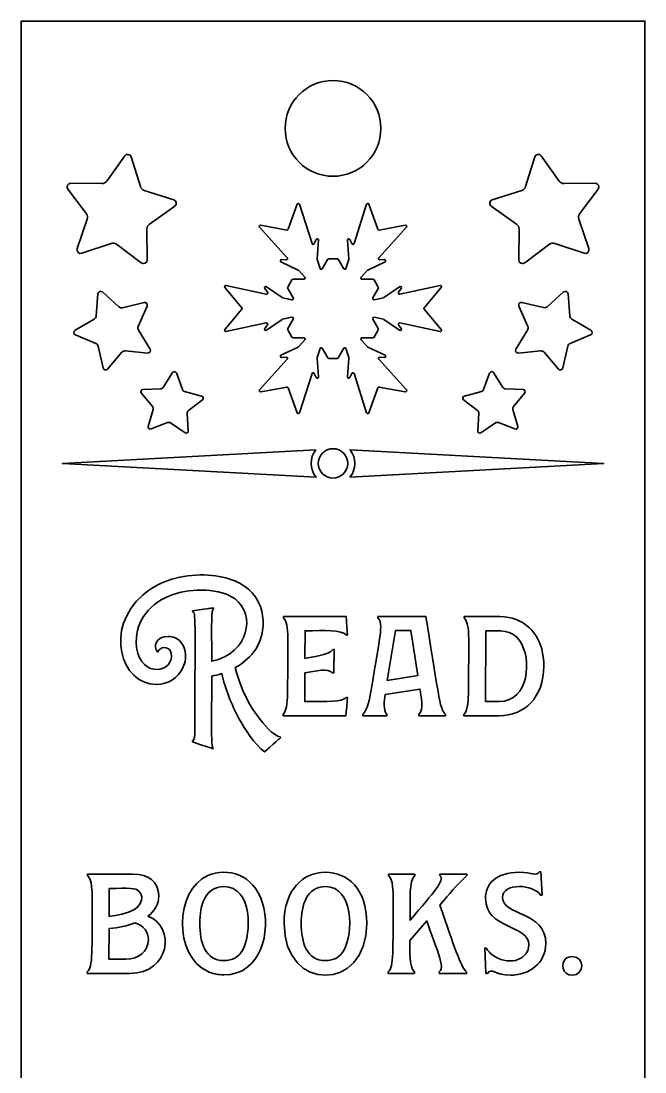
# Model space of a CAD drawing. Header units: inches. Extents: x 0 to 2.9, y 0 to 12.2.
# Drawn here: x 0.739 to 2.455, y 9.279 to 12.169 of the extents above; entities that cross this region are included whole.
import ezdxf

# ---------------------------------------------------------------- set-up
doc = ezdxf.new("R2010")
doc.units = ezdxf.units.IN
doc.header["$MEASUREMENT"] = 0
doc.layers.add('Слой 1', color=7, linetype='Continuous', lineweight=0)

msp = doc.modelspace()

# ---------------------------------------------------------------- linework, layer by layer
at = {"layer": 'Слой 1', "color": 1, "lineweight": 35, "true_color": 0xff0000}
for points, knots in [([(0.739, 12.1686), (0.739, 12.1686), (0.739, 6.1686), (0.739, 6.1686), (0.739, 6.1686), (2.455, 6.1686), (2.455, 6.1686), (2.455, 6.1686), (2.455, 12.1686), (2.455, 12.1686), (2.455, 12.1686), (0.739, 12.1686), (0.739, 12.1686)], [0, 0, 0, 0, 1, 1, 1, 2, 2, 2, 3, 3, 3, 4, 4, 4, 4]), ([(1.597, 12.0051), (1.6698, 12.0051), (1.7287, 11.9461), (1.7287, 11.8734), (1.7287, 11.8006), (1.6698, 11.7417), (1.597, 11.7417), (1.5243, 11.7417), (1.4653, 11.8006), (1.4653, 11.8734), (1.4653, 11.9461), (1.5243, 12.0051), (1.597, 12.0051)], [0, 0, 0, 0, 1, 1, 1, 2, 2, 2, 3, 3, 3, 4, 4, 4, 4]), ([(1.3466, 11.3803), (1.3466, 11.3803), (1.2994, 11.4359), (1.2994, 11.4359), (1.2974, 11.4383), (1.2995, 11.442), (1.3027, 11.4413), (1.3027, 11.4413), (1.4133, 11.4175), (1.4133, 11.4175), (1.4163, 11.4169), (1.4185, 11.4202), (1.4168, 11.4227), (1.4168, 11.4227), (1.4095, 11.4331), (1.4095, 11.4331), (1.4074, 11.4362), (1.4111, 11.4399), (1.4141, 11.4378), (1.4141, 11.4378), (1.4573, 11.4084), (1.4573, 11.4084), (1.4577, 11.4081), (1.458, 11.408), (1.4585, 11.4079), (1.4585, 11.4079), (1.4839, 11.4024), (1.4839, 11.4024), (1.4867, 11.4018), (1.4889, 11.4048), (1.4875, 11.4073), (1.4875, 11.4073), (1.4726, 11.4333), (1.4726, 11.4333), (1.472, 11.4343), (1.472, 11.4356), (1.4726, 11.4366), (1.4726, 11.4366), (1.4842, 11.4568), (1.4842, 11.4568), (1.4848, 11.4578), (1.4859, 11.4584), (1.4871, 11.4584), (1.4871, 11.4584), (1.517, 11.4584), (1.517, 11.4584), (1.5199, 11.4584), (1.5214, 11.4618), (1.5195, 11.464), (1.5195, 11.464), (1.502, 11.4833), (1.502, 11.4833), (1.5017, 11.4836), (1.5014, 11.4839), (1.501, 11.484), (1.501, 11.484), (1.4539, 11.5067), (1.4539, 11.5067), (1.4506, 11.5083), (1.452, 11.5133), (1.4557, 11.513), (1.4557, 11.513), (1.4683, 11.512), (1.4683, 11.512), (1.4713, 11.5117), (1.4731, 11.5153), (1.4711, 11.5175), (1.4711, 11.5175), (1.3952, 11.6015), (1.3952, 11.6015), (1.393, 11.6039), (1.3951, 11.6076), (1.3982, 11.607), (1.3982, 11.607), (1.4699, 11.594), (1.4699, 11.594), (1.4707, 11.5938), (1.4715, 11.594), (1.4722, 11.5943), (1.4729, 11.5947), (1.4734, 11.5953), (1.4737, 11.5961), (1.4737, 11.5961), (1.4982, 11.6648), (1.4982, 11.6648), (1.4993, 11.6677), (1.5036, 11.6677), (1.5045, 11.6647), (1.5045, 11.6647), (1.5393, 11.5569), (1.5393, 11.5569), (1.5402, 11.554), (1.5442, 11.5538), (1.5455, 11.5565), (1.5455, 11.5565), (1.5509, 11.568), (1.5509, 11.568), (1.5525, 11.5713), (1.5575, 11.57), (1.5572, 11.5663), (1.5572, 11.5663), (1.5533, 11.5143), (1.5533, 11.5143), (1.5533, 11.5138), (1.5534, 11.5134), (1.5535, 11.513), (1.5535, 11.513), (1.5615, 11.4882), (1.5615, 11.4882), (1.5624, 11.4854), (1.5661, 11.4851), (1.5676, 11.4876), (1.5676, 11.4876), (1.5825, 11.5135), (1.5825, 11.5135), (1.5831, 11.5145), (1.5842, 11.5151), (1.5854, 11.5151), (1.5854, 11.5151), (1.6087, 11.5151), (1.6087, 11.5151), (1.6099, 11.5151), (1.611, 11.5145), (1.6116, 11.5135), (1.6116, 11.5135), (1.6265, 11.4876), (1.6265, 11.4876), (1.628, 11.4851), (1.6317, 11.4855), (1.6326, 11.4882), (1.6326, 11.4882), (1.6406, 11.513), (1.6406, 11.513), (1.6407, 11.5134), (1.6408, 11.5138), (1.6407, 11.5143), (1.6407, 11.5143), (1.6368, 11.5663), (1.6368, 11.5663), (1.6366, 11.57), (1.6416, 11.5713), (1.6432, 11.568), (1.6432, 11.568), (1.6486, 11.5565), (1.6486, 11.5565), (1.6498, 11.5538), (1.6538, 11.554), (1.6548, 11.5569), (1.6548, 11.5569), (1.6895, 11.6647), (1.6895, 11.6647), (1.6905, 11.6677), (1.6948, 11.6678), (1.6958, 11.6648), (1.6958, 11.6648), (1.7204, 11.5961), (1.7204, 11.5961), (1.7207, 11.5953), (1.7212, 11.5947), (1.7219, 11.5943), (1.7225, 11.594), (1.7233, 11.5938), (1.7241, 11.594), (1.7241, 11.594), (1.7959, 11.607), (1.7959, 11.607), (1.799, 11.6076), (1.8011, 11.6038), (1.7989, 11.6015), (1.7989, 11.6015), (1.723, 11.5175), (1.723, 11.5175), (1.721, 11.5153), (1.7228, 11.5117), (1.7258, 11.512), (1.7258, 11.512), (1.7384, 11.513), (1.7384, 11.513), (1.7421, 11.5133), (1.7435, 11.5083), (1.7401, 11.5067), (1.7401, 11.5067), (1.6931, 11.484), (1.6931, 11.484), (1.6927, 11.4839), (1.6924, 11.4836), (1.6921, 11.4833), (1.6921, 11.4833), (1.6746, 11.464), (1.6746, 11.464), (1.6727, 11.4618), (1.6742, 11.4584), (1.6771, 11.4584), (1.6771, 11.4584), (1.707, 11.4584), (1.707, 11.4584), (1.7082, 11.4584), (1.7093, 11.4578), (1.7099, 11.4568), (1.7099, 11.4568), (1.7215, 11.4366), (1.7215, 11.4366), (1.7221, 11.4356), (1.7221, 11.4343), (1.7215, 11.4333), (1.7215, 11.4333), (1.7066, 11.4073), (1.7066, 11.4073), (1.7051, 11.4048), (1.7073, 11.4018), (1.7102, 11.4024), (1.7102, 11.4024), (1.7356, 11.4079), (1.7356, 11.4079), (1.736, 11.408), (1.7364, 11.4081), (1.7368, 11.4084), (1.7368, 11.4084), (1.7799, 11.4378), (1.7799, 11.4378), (1.783, 11.4399), (1.7866, 11.4362), (1.7845, 11.4331), (1.7845, 11.4331), (1.7773, 11.4227), (1.7773, 11.4227), (1.7756, 11.4202), (1.7778, 11.4169), (1.7807, 11.4175), (1.7807, 11.4175), (1.8914, 11.4413), (1.8914, 11.4413), (1.8945, 11.442), (1.8967, 11.4383), (1.8947, 11.4359), (1.8947, 11.4359), (1.8475, 11.3803), (1.8475, 11.3803), (1.847, 11.3797), (1.8467, 11.3789), (1.8467, 11.3781), (1.8467, 11.3774), (1.847, 11.3766), (1.8475, 11.376), (1.8475, 11.376), (1.8947, 11.3204), (1.8947, 11.3204), (1.8967, 11.318), (1.8945, 11.3143), (1.8914, 11.315), (1.8914, 11.315), (1.7807, 11.3387), (1.7807, 11.3387), (1.7778, 11.3394), (1.7756, 11.3361), (1.7773, 11.3336), (1.7773, 11.3336), (1.7845, 11.3232), (1.7845, 11.3232), (1.7867, 11.3201), (1.783, 11.3164), (1.7799, 11.3185), (1.7799, 11.3185), (1.7368, 11.3479), (1.7368, 11.3479), (1.7364, 11.3481), (1.736, 11.3483), (1.7356, 11.3484), (1.7356, 11.3484), (1.7102, 11.3539), (1.7102, 11.3539), (1.7073, 11.3545), (1.7051, 11.3514), (1.7066, 11.3489), (1.7066, 11.3489), (1.7215, 11.323), (1.7215, 11.323), (1.7221, 11.322), (1.7221, 11.3207), (1.7215, 11.3197), (1.7215, 11.3197), (1.7099, 11.2995), (1.7099, 11.2995), (1.7093, 11.2985), (1.7082, 11.2979), (1.707, 11.2979), (1.707, 11.2979), (1.6771, 11.2979), (1.6771, 11.2979), (1.6742, 11.2979), (1.6727, 11.2944), (1.6746, 11.2923), (1.6746, 11.2923), (1.6921, 11.273), (1.6921, 11.273), (1.6924, 11.2727), (1.6927, 11.2724), (1.6931, 11.2722), (1.6931, 11.2722), (1.7401, 11.2496), (1.7401, 11.2496), (1.7435, 11.248), (1.7421, 11.2429), (1.7384, 11.2433), (1.7384, 11.2433), (1.7258, 11.2443), (1.7258, 11.2443), (1.7228, 11.2446), (1.721, 11.241), (1.723, 11.2388), (1.723, 11.2388), (1.7989, 11.1548), (1.7989, 11.1548), (1.8011, 11.1524), (1.799, 11.1487), (1.7959, 11.1493), (1.7959, 11.1493), (1.7241, 11.1623), (1.7241, 11.1623), (1.7233, 11.1625), (1.7225, 11.1623), (1.7219, 11.1619), (1.7212, 11.1615), (1.7207, 11.1609), (1.7204, 11.1602), (1.7204, 11.1602), (1.6958, 11.0915), (1.6958, 11.0915), (1.6948, 11.0885), (1.6905, 11.0886), (1.6895, 11.0916), (1.6895, 11.0916), (1.6548, 11.1994), (1.6548, 11.1994), (1.6538, 11.2023), (1.6499, 11.2025), (1.6486, 11.1998), (1.6486, 11.1998), (1.6432, 11.1883), (1.6432, 11.1883), (1.6416, 11.1849), (1.6366, 11.1863), (1.6368, 11.1899), (1.6368, 11.1899), (1.6407, 11.242), (1.6407, 11.242), (1.6408, 11.2425), (1.6407, 11.2429), (1.6406, 11.2433), (1.6406, 11.2433), (1.6326, 11.2681), (1.6326, 11.2681), (1.6317, 11.2708), (1.628, 11.2712), (1.6265, 11.2687), (1.6265, 11.2687), (1.6116, 11.2428), (1.6116, 11.2428), (1.611, 11.2418), (1.6099, 11.2411), (1.6087, 11.2411), (1.6087, 11.2411), (1.5854, 11.2411), (1.5854, 11.2411), (1.5842, 11.2411), (1.5831, 11.2418), (1.5825, 11.2428), (1.5825, 11.2428), (1.5676, 11.2687), (1.5676, 11.2687), (1.5661, 11.2712), (1.5624, 11.2708), (1.5615, 11.2681), (1.5615, 11.2681), (1.5535, 11.2433), (1.5535, 11.2433), (1.5534, 11.2429), (1.5533, 11.2424), (1.5533, 11.242), (1.5533, 11.242), (1.5572, 11.1899), (1.5572, 11.1899), (1.5575, 11.1863), (1.5525, 11.1849), (1.5509, 11.1883), (1.5509, 11.1883), (1.5455, 11.1998), (1.5455, 11.1998), (1.5442, 11.2025), (1.5402, 11.2022), (1.5393, 11.1994), (1.5393, 11.1994), (1.5045, 11.0916), (1.5045, 11.0916), (1.5036, 11.0886), (1.4993, 11.0885), (1.4982, 11.0915), (1.4982, 11.0915), (1.4737, 11.1602), (1.4737, 11.1602), (1.4734, 11.1609), (1.4729, 11.1615), (1.4722, 11.1619), (1.4715, 11.1623), (1.4707, 11.1625), (1.4699, 11.1623), (1.4699, 11.1623), (1.3982, 11.1493), (1.3982, 11.1493), (1.3951, 11.1487), (1.393, 11.1524), (1.3951, 11.1548), (1.3951, 11.1548), (1.4711, 11.2388), (1.4711, 11.2388), (1.4731, 11.241), (1.4713, 11.2446), (1.4683, 11.2443), (1.4683, 11.2443), (1.4557, 11.2433), (1.4557, 11.2433), (1.452, 11.243), (1.4506, 11.248), (1.4539, 11.2496), (1.4539, 11.2496), (1.501, 11.2722), (1.501, 11.2722), (1.5014, 11.2724), (1.5017, 11.2727), (1.502, 11.273), (1.502, 11.273), (1.5195, 11.2923), (1.5195, 11.2923), (1.5214, 11.2944), (1.5199, 11.2979), (1.517, 11.2979), (1.517, 11.2979), (1.4871, 11.2979), (1.4871, 11.2979), (1.4859, 11.2979), (1.4848, 11.2985), (1.4842, 11.2995), (1.4842, 11.2995), (1.4725, 11.3197), (1.4725, 11.3197), (1.4719, 11.3207), (1.4719, 11.322), (1.4725, 11.323), (1.4725, 11.323), (1.4875, 11.3489), (1.4875, 11.3489), (1.4889, 11.3514), (1.4867, 11.3545), (1.4839, 11.3539), (1.4839, 11.3539), (1.4585, 11.3484), (1.4585, 11.3484), (1.458, 11.3483), (1.4577, 11.3481), (1.4573, 11.3479), (1.4573, 11.3479), (1.4141, 11.3185), (1.4141, 11.3185), (1.4111, 11.3164), (1.4074, 11.3201), (1.4095, 11.3232), (1.4095, 11.3232), (1.4168, 11.3336), (1.4168, 11.3336), (1.4185, 11.3361), (1.4163, 11.3394), (1.4133, 11.3387), (1.4133, 11.3387), (1.3027, 11.315), (1.3027, 11.315), (1.2996, 11.3143), (1.2974, 11.318), (1.2994, 11.3204), (1.2994, 11.3204), (1.3466, 11.376), (1.3466, 11.376), (1.3471, 11.3766), (1.3474, 11.3774), (1.3474, 11.3781), (1.3473, 11.3789), (1.3471, 11.3797), (1.3466, 11.3803)], [0, 0, 0, 0, 1, 1, 1, 2, 2, 2, 3, 3, 3, 4, 4, 4, 5, 5, 5, 6, 6, 6, 7, 7, 7, 8, 8, 8, 9, 9, 9, 10, 10, 10, 11, 11, 11, 12, 12, 12, 13, 13, 13, 14, 14, 14, 15, 15, 15, 16, 16, 16, 17, 17, 17, 18, 18, 18, 19, 19, 19, 20, 20, 20, 21, 21, 21, 22, 22, 22, 23, 23, 23, 24, 24, 24, 25, 25, 25, 26, 26, 26, 27, 27, 27, 28, 28, 28, 29, 29, 29, 30, 30, 30, 31, 31, 31, 32, 32, 32, 33, 33, 33, 34, 34, 34, 35, 35, 35, 36, 36, 36, 37, 37, 37, 38, 38, 38, 39, 39, 39, 40, 40, 40, 41, 41, 41, 42, 42, 42, 43, 43, 43, 44, 44, 44, 45, 45, 45, 46, 46, 46, 47, 47, 47, 48, 48, 48, 49, 49, 49, 50, 50, 50, 51, 51, 51, 52, 52, 52, 53, 53, 53, 54, 54, 54, 55, 55, 55, 56, 56, 56, 57, 57, 57, 58, 58, 58, 59, 59, 59, 60, 60, 60, 61, 61, 61, 62, 62, 62, 63, 63, 63, 64, 64, 64, 65, 65, 65, 66, 66, 66, 67, 67, 67, 68, 68, 68, 69, 69, 69, 70, 70, 70, 71, 71, 71, 72, 72, 72, 73, 73, 73, 74, 74, 74, 75, 75, 75, 76, 76, 76, 77, 77, 77, 78, 78, 78, 79, 79, 79, 80, 80, 80, 81, 81, 81, 82, 82, 82, 83, 83, 83, 84, 84, 84, 85, 85, 85, 86, 86, 86, 87, 87, 87, 88, 88, 88, 89, 89, 89, 90, 90, 90, 91, 91, 91, 92, 92, 92, 93, 93, 93, 94, 94, 94, 95, 95, 95, 96, 96, 96, 97, 97, 97, 98, 98, 98, 99, 99, 99, 100, 100, 100, 101, 101, 101, 102, 102, 102, 103, 103, 103, 104, 104, 104, 105, 105, 105, 106, 106, 106, 107, 107, 107, 108, 108, 108, 109, 109, 109, 110, 110, 110, 111, 111, 111, 112, 112, 112, 113, 113, 113, 114, 114, 114, 115, 115, 115, 116, 116, 116, 117, 117, 117, 118, 118, 118, 119, 119, 119, 120, 120, 120, 121, 121, 121, 122, 122, 122, 123, 123, 123, 124, 124, 124, 125, 125, 125, 126, 126, 126, 127, 127, 127, 128, 128, 128, 129, 129, 129, 130, 130, 130, 131, 131, 131, 132, 132, 132, 133, 133, 133, 134, 134, 134, 135, 135, 135, 136, 136, 136, 137, 137, 137, 138, 138, 138, 139, 139, 139, 140, 140, 140, 141, 141, 141, 142, 142, 142, 143, 143, 143, 144, 144, 144, 145, 145, 145, 146, 146, 146, 147, 147, 147, 148, 148, 148, 149, 149, 149, 150, 150, 150, 151, 151, 151, 152, 152, 152, 153, 153, 153, 154, 154, 154, 155, 155, 155, 156, 156, 156, 157, 157, 157, 158, 158, 158, 159, 159, 159, 160, 160, 160, 161, 161, 161, 162, 162, 162, 162])]:
    msp.add_open_spline(points, degree=3, knots=knots, dxfattribs=at)
at = {"layer": 'Слой 1', "color": 18, "lineweight": 35, "true_color": 0x000000}
for points, knots in [([(0.921, 11.6236), (0.921, 11.6236), (0.8934, 11.543), (0.8934, 11.543), (0.8907, 11.535), (0.8983, 11.5273), (0.9063, 11.53), (0.9063, 11.53), (0.9871, 11.5571), (0.9871, 11.5571), (0.992, 11.5588), (0.9975, 11.5579), (1.0017, 11.5548), (1.0017, 11.5548), (1.0698, 11.5036), (1.0698, 11.5036), (1.0766, 11.4985), (1.0862, 11.5034), (1.0862, 11.5119), (1.0862, 11.5119), (1.0853, 11.5971), (1.0853, 11.5971), (1.0853, 11.6023), (1.0878, 11.6072), (1.092, 11.6102), (1.092, 11.6102), (1.1617, 11.6592), (1.1617, 11.6592), (1.1687, 11.6641), (1.167, 11.6748), (1.1589, 11.6773), (1.1589, 11.6773), (1.0776, 11.7029), (1.0776, 11.7029), (1.0727, 11.7044), (1.0688, 11.7083), (1.0672, 11.7133), (1.0672, 11.7133), (1.0422, 11.7948), (1.0422, 11.7948), (1.0397, 11.8029), (1.029, 11.8046), (1.0241, 11.7977), (1.0241, 11.7977), (0.9747, 11.7283), (0.9747, 11.7283), (0.9716, 11.724), (0.9667, 11.7215), (0.9615, 11.7216), (0.9615, 11.7216), (0.8763, 11.7229), (0.8763, 11.7229), (0.8678, 11.7231), (0.8629, 11.7134), (0.8679, 11.7066), (0.8679, 11.7066), (0.9187, 11.6382), (0.9187, 11.6382), (0.9218, 11.634), (0.9227, 11.6286), (0.921, 11.6236)], [0, 0, 0, 0, 1, 1, 1, 2, 2, 2, 3, 3, 3, 4, 4, 4, 5, 5, 5, 6, 6, 6, 7, 7, 7, 8, 8, 8, 9, 9, 9, 10, 10, 10, 11, 11, 11, 12, 12, 12, 13, 13, 13, 14, 14, 14, 15, 15, 15, 16, 16, 16, 17, 17, 17, 18, 18, 18, 19, 19, 19, 20, 20, 20, 20]), ([(2.2753, 11.6382), (2.2753, 11.6382), (2.326, 11.7066), (2.326, 11.7066), (2.3311, 11.7134), (2.3261, 11.7231), (2.3177, 11.7229), (2.3177, 11.7229), (2.2325, 11.7216), (2.2325, 11.7216), (2.2273, 11.7215), (2.2223, 11.724), (2.2193, 11.7283), (2.2193, 11.7283), (2.1699, 11.7977), (2.1699, 11.7977), (2.165, 11.8046), (2.1543, 11.8029), (2.1518, 11.7948), (2.1518, 11.7948), (2.1268, 11.7134), (2.1268, 11.7134), (2.1252, 11.7084), (2.1213, 11.7045), (2.1163, 11.7029), (2.1163, 11.7029), (2.0351, 11.6774), (2.0351, 11.6774), (2.027, 11.6748), (2.0253, 11.6641), (2.0323, 11.6593), (2.0323, 11.6593), (2.1019, 11.6103), (2.1019, 11.6103), (2.1062, 11.6073), (2.1087, 11.6023), (2.1087, 11.5971), (2.1087, 11.5971), (2.1078, 11.5119), (2.1078, 11.5119), (2.1078, 11.5035), (2.1174, 11.4986), (2.1242, 11.5037), (2.1242, 11.5037), (2.1923, 11.5548), (2.1923, 11.5548), (2.1965, 11.5579), (2.202, 11.5588), (2.2069, 11.5572), (2.2069, 11.5572), (2.2877, 11.53), (2.2877, 11.53), (2.2957, 11.5273), (2.3033, 11.535), (2.3006, 11.543), (2.3006, 11.543), (2.273, 11.6236), (2.273, 11.6236), (2.2713, 11.6286), (2.2722, 11.634), (2.2753, 11.6382)], [0, 0, 0, 0, 1, 1, 1, 2, 2, 2, 3, 3, 3, 4, 4, 4, 5, 5, 5, 6, 6, 6, 7, 7, 7, 8, 8, 8, 9, 9, 9, 10, 10, 10, 11, 11, 11, 12, 12, 12, 13, 13, 13, 14, 14, 14, 15, 15, 15, 16, 16, 16, 17, 17, 17, 18, 18, 18, 19, 19, 19, 20, 20, 20, 20]), ([(1.0939, 11.2668), (1.0939, 11.2668), (1.0619, 11.3186), (1.0619, 11.3186), (1.06, 11.3217), (1.0597, 11.3257), (1.0612, 11.3291), (1.0612, 11.3291), (1.0858, 11.3848), (1.0858, 11.3848), (1.0882, 11.3903), (1.0832, 11.3962), (1.0774, 11.3948), (1.0774, 11.3948), (1.0182, 11.3804), (1.0182, 11.3804), (1.0146, 11.3796), (1.0108, 11.3805), (1.008, 11.383), (1.008, 11.383), (0.9627, 11.4236), (0.9627, 11.4236), (0.9582, 11.4276), (0.951, 11.4247), (0.9505, 11.4187), (0.9505, 11.4187), (0.9459, 11.358), (0.9459, 11.358), (0.9456, 11.3543), (0.9435, 11.3509), (0.9403, 11.3491), (0.9403, 11.3491), (0.8877, 11.3185), (0.8877, 11.3185), (0.8825, 11.3154), (0.883, 11.3077), (0.8886, 11.3054), (0.8886, 11.3054), (0.9449, 11.2823), (0.9449, 11.2823), (0.9483, 11.2808), (0.9509, 11.2778), (0.9516, 11.2742), (0.9516, 11.2742), (0.9645, 11.2147), (0.9645, 11.2147), (0.9658, 11.2088), (0.9733, 11.2069), (0.9772, 11.2115), (0.9772, 11.2115), (1.0166, 11.2579), (1.0166, 11.2579), (1.019, 11.2607), (1.0226, 11.2622), (1.0263, 11.2618), (1.0263, 11.2618), (1.0869, 11.2556), (1.0869, 11.2556), (1.0929, 11.2551), (1.097, 11.2616), (1.0939, 11.2668)], [0, 0, 0, 0, 1, 1, 1, 2, 2, 2, 3, 3, 3, 4, 4, 4, 5, 5, 5, 6, 6, 6, 7, 7, 7, 8, 8, 8, 9, 9, 9, 10, 10, 10, 11, 11, 11, 12, 12, 12, 13, 13, 13, 14, 14, 14, 15, 15, 15, 16, 16, 16, 17, 17, 17, 18, 18, 18, 19, 19, 19, 20, 20, 20, 20]), ([(2.1071, 11.2557), (2.1071, 11.2557), (2.1677, 11.2618), (2.1677, 11.2618), (2.1714, 11.2622), (2.175, 11.2608), (2.1774, 11.2579), (2.1774, 11.2579), (2.2168, 11.2115), (2.2168, 11.2115), (2.2207, 11.2069), (2.2283, 11.2088), (2.2295, 11.2147), (2.2295, 11.2147), (2.2424, 11.2742), (2.2424, 11.2742), (2.2431, 11.2779), (2.2457, 11.2809), (2.2491, 11.2823), (2.2491, 11.2823), (2.3054, 11.3054), (2.3054, 11.3054), (2.311, 11.3077), (2.3115, 11.3155), (2.3063, 11.3185), (2.3063, 11.3185), (2.2537, 11.3491), (2.2537, 11.3491), (2.2505, 11.351), (2.2484, 11.3543), (2.2481, 11.358), (2.2481, 11.358), (2.2435, 11.4187), (2.2435, 11.4187), (2.243, 11.4248), (2.2358, 11.4276), (2.2313, 11.4236), (2.2313, 11.4236), (2.186, 11.383), (2.186, 11.383), (2.1832, 11.3806), (2.1794, 11.3796), (2.1757, 11.3805), (2.1757, 11.3805), (2.1166, 11.3948), (2.1166, 11.3948), (2.1107, 11.3963), (2.1058, 11.3903), (2.1082, 11.3848), (2.1082, 11.3848), (2.1328, 11.3291), (2.1328, 11.3291), (2.1343, 11.3257), (2.134, 11.3218), (2.1321, 11.3186), (2.1321, 11.3186), (2.1001, 11.2668), (2.1001, 11.2668), (2.097, 11.2616), (2.1011, 11.2551), (2.1071, 11.2557)], [0, 0, 0, 0, 1, 1, 1, 2, 2, 2, 3, 3, 3, 4, 4, 4, 5, 5, 5, 6, 6, 6, 7, 7, 7, 8, 8, 8, 9, 9, 9, 10, 10, 10, 11, 11, 11, 12, 12, 12, 13, 13, 13, 14, 14, 14, 15, 15, 15, 16, 16, 16, 17, 17, 17, 18, 18, 18, 19, 19, 19, 20, 20, 20, 20]), ([(1.2378, 11.1273), (1.2416, 11.1303), (1.2404, 11.1363), (1.2357, 11.1375), (1.2357, 11.1375), (1.1889, 11.1497), (1.1889, 11.1497), (1.186, 11.1505), (1.1837, 11.1526), (1.1827, 11.1554), (1.1827, 11.1554), (1.1662, 11.2009), (1.1662, 11.2009), (1.1646, 11.2054), (1.1585, 11.2061), (1.1559, 11.202), (1.1559, 11.202), (1.1298, 11.1613), (1.1298, 11.1613), (1.1282, 11.1588), (1.1255, 11.1572), (1.1225, 11.1571), (1.1225, 11.1571), (1.0742, 11.1555), (1.0742, 11.1555), (1.0694, 11.1554), (1.0668, 11.1498), (1.0699, 11.146), (1.0699, 11.146), (1.1006, 11.1087), (1.1006, 11.1087), (1.1024, 11.1064), (1.1031, 11.1033), (1.1023, 11.1004), (1.1023, 11.1004), (1.0889, 11.0539), (1.0889, 11.0539), (1.0875, 11.0493), (1.0921, 11.0452), (1.0966, 11.0469), (1.0966, 11.0469), (1.1416, 11.0646), (1.1416, 11.0646), (1.1444, 11.0657), (1.1475, 11.0653), (1.15, 11.0637), (1.15, 11.0637), (1.19, 11.0365), (1.19, 11.0365), (1.194, 11.0338), (1.1994, 11.0369), (1.1991, 11.0417), (1.1991, 11.0417), (1.1962, 11.09), (1.1962, 11.09), (1.1961, 11.0929), (1.1973, 11.0958), (1.1997, 11.0976), (1.1997, 11.0976), (1.2378, 11.1273), (1.2378, 11.1273)], [0, 0, 0, 0, 1, 1, 1, 2, 2, 2, 3, 3, 3, 4, 4, 4, 5, 5, 5, 6, 6, 6, 7, 7, 7, 8, 8, 8, 9, 9, 9, 10, 10, 10, 11, 11, 11, 12, 12, 12, 13, 13, 13, 14, 14, 14, 15, 15, 15, 16, 16, 16, 17, 17, 17, 18, 18, 18, 19, 19, 19, 20, 20, 20, 20]), ([(1.9943, 11.0976), (1.9967, 11.0958), (1.998, 11.0929), (1.9978, 11.09), (1.9978, 11.09), (1.9949, 11.0417), (1.9949, 11.0417), (1.9947, 11.0369), (2, 11.0338), (2.004, 11.0365), (2.004, 11.0365), (2.0441, 11.0636), (2.0441, 11.0636), (2.0465, 11.0653), (2.0496, 11.0656), (2.0524, 11.0645), (2.0524, 11.0645), (2.0975, 11.0469), (2.0975, 11.0469), (2.1019, 11.0451), (2.1065, 11.0493), (2.1052, 11.0539), (2.1052, 11.0539), (2.0917, 11.1004), (2.0917, 11.1004), (2.0909, 11.1033), (2.0916, 11.1063), (2.0934, 11.1086), (2.0934, 11.1086), (2.1241, 11.146), (2.1241, 11.146), (2.1272, 11.1497), (2.1247, 11.1553), (2.1198, 11.1555), (2.1198, 11.1555), (2.0715, 11.1571), (2.0715, 11.1571), (2.0685, 11.1572), (2.0658, 11.1588), (2.0642, 11.1613), (2.0642, 11.1613), (2.0381, 11.202), (2.0381, 11.202), (2.0355, 11.2061), (2.0294, 11.2054), (2.0278, 11.2008), (2.0278, 11.2008), (2.0113, 11.1554), (2.0113, 11.1554), (2.0103, 11.1526), (2.008, 11.1505), (2.0051, 11.1497), (2.0051, 11.1497), (1.9583, 11.1375), (1.9583, 11.1375), (1.9536, 11.1363), (1.9524, 11.1303), (1.9562, 11.1273), (1.9562, 11.1273), (1.9943, 11.0976), (1.9943, 11.0976)], [0, 0, 0, 0, 1, 1, 1, 2, 2, 2, 3, 3, 3, 4, 4, 4, 5, 5, 5, 6, 6, 6, 7, 7, 7, 8, 8, 8, 9, 9, 9, 10, 10, 10, 11, 11, 11, 12, 12, 12, 13, 13, 13, 14, 14, 14, 15, 15, 15, 16, 16, 16, 17, 17, 17, 18, 18, 18, 19, 19, 19, 20, 20, 20, 20]), ([(1.5498, 10.9896), (1.5498, 10.9896), (0.853, 10.9519), (0.853, 10.9519), (0.853, 10.9519), (1.5504, 10.9143), (1.5504, 10.9143), (1.5323, 10.9364), (1.5325, 10.9677), (1.5498, 10.9896)], [0, 0, 0, 0, 1, 1, 1, 2, 2, 2, 3, 3, 3, 3]), ([(1.597, 10.9927), (1.6193, 10.9927), (1.6374, 10.9746), (1.6374, 10.9523), (1.6374, 10.9299), (1.6193, 10.9118), (1.597, 10.9118), (1.5747, 10.9118), (1.5566, 10.9299), (1.5566, 10.9523), (1.5566, 10.9746), (1.5747, 10.9927), (1.597, 10.9927)], [0, 0, 0, 0, 1, 1, 1, 2, 2, 2, 3, 3, 3, 4, 4, 4, 4]), ([(1.6436, 10.9143), (1.6436, 10.9143), (2.341, 10.9519), (2.341, 10.9519), (2.341, 10.9519), (1.6441, 10.9896), (1.6441, 10.9896), (1.6618, 10.9673), (1.6613, 10.9359), (1.6436, 10.9143)], [0, 0, 0, 0, 1, 1, 1, 2, 2, 2, 3, 3, 3, 3]), ([(1.4535, 10.1987), (1.4439, 10.1904), (1.4522, 10.1978), (1.4088, 10.159), (1.3806, 10.1804), (1.3551, 10.2199), (1.3383, 10.2511), (1.3182, 10.2886), (1.3001, 10.3332), (1.2912, 10.3745), (1.2816, 10.3712), (1.2723, 10.3688), (1.2634, 10.3675), (1.2634, 10.1895), (1.2618, 10.1783), (1.2673, 10.1694), (1.2673, 10.1694), (1.2669, 10.1679), (1.2669, 10.1679), (1.252, 10.1724), (1.2258, 10.1811), (1.2103, 10.1868), (1.2103, 10.1868), (1.2108, 10.1883), (1.2108, 10.1883), (1.2174, 10.1916), (1.2172, 10.2072), (1.2172, 10.2146), (1.2172, 10.537), (1.2203, 10.5392), (1.2108, 10.5452), (1.2108, 10.5452), (1.2108, 10.5467), (1.2108, 10.5467), (1.266, 10.5549), (1.2545, 10.5533), (1.2683, 10.5547), (1.2683, 10.5547), (1.2683, 10.5532), (1.2683, 10.5532), (1.2617, 10.5446), (1.2634, 10.5274), (1.2634, 10.4082), (1.3676, 10.4316), (1.3841, 10.5359), (1.3277, 10.5795), (1.288, 10.61), (1.2076, 10.6088), (1.1604, 10.5929), (1.0906, 10.5694), (1.0559, 10.5179), (1.0559, 10.4623), (1.0559, 10.3634), (1.1527, 10.3714), (1.1527, 10.4226), (1.1539, 10.4431), (1.1349, 10.4514), (1.1222, 10.4427), (1.119, 10.4406), (1.1168, 10.4375), (1.1155, 10.4335), (1.1005, 10.4485), (1.1101, 10.4767), (1.1433, 10.4767), (1.1578, 10.4767), (1.1694, 10.4717), (1.178, 10.4616), (1.2125, 10.4211), (1.1795, 10.3447), (1.111, 10.3447), (1.013, 10.3447), (0.9678, 10.4978), (1.074, 10.5904), (1.0934, 10.6073), (1.1166, 10.6207), (1.1438, 10.6306), (1.1982, 10.6505), (1.2674, 10.649), (1.3106, 10.6351), (1.3563, 10.6203), (1.3827, 10.594), (1.395, 10.5646), (1.4016, 10.5487), (1.4049, 10.5318), (1.4049, 10.5139), (1.4049, 10.4593), (1.3756, 10.4173), (1.3284, 10.3908), (1.3374, 10.3534), (1.3507, 10.3197), (1.3684, 10.2896), (1.3861, 10.2594), (1.4056, 10.2344), (1.4267, 10.2146), (1.4383, 10.205), (1.4467, 10.2002), (1.452, 10.2002), (1.452, 10.2002), (1.4535, 10.1987), (1.4535, 10.1987)], [0, 0, 0, 0, 1, 1, 1, 2, 2, 2, 3, 3, 3, 4, 4, 4, 5, 5, 5, 6, 6, 6, 7, 7, 7, 8, 8, 8, 9, 9, 9, 10, 10, 10, 11, 11, 11, 12, 12, 12, 13, 13, 13, 14, 14, 14, 15, 15, 15, 16, 16, 16, 17, 17, 17, 18, 18, 18, 19, 19, 19, 20, 20, 20, 21, 21, 21, 22, 22, 22, 23, 23, 23, 24, 24, 24, 25, 25, 25, 26, 26, 26, 27, 27, 27, 28, 28, 28, 29, 29, 29, 30, 30, 30, 31, 31, 31, 32, 32, 32, 33, 33, 33, 33]), ([(1.6337, 10.3089), (1.6337, 10.3089), (1.6372, 10.3084), (1.6372, 10.3084), (1.6347, 10.2803), (1.6358, 10.2917), (1.6323, 10.2583), (1.6323, 10.2583), (1.4595, 10.2583), (1.4595, 10.2583), (1.4595, 10.2583), (1.4595, 10.2623), (1.4595, 10.2623), (1.472, 10.2739), (1.4719, 10.3071), (1.4719, 10.3243), (1.4729, 10.458), (1.4776, 10.5114), (1.4605, 10.5274), (1.4605, 10.5274), (1.4605, 10.5313), (1.4605, 10.5313), (1.4605, 10.5313), (1.6328, 10.5313), (1.6328, 10.5313), (1.6357, 10.4974), (1.6347, 10.5088), (1.6372, 10.4807), (1.6372, 10.4807), (1.6337, 10.4802), (1.6337, 10.4802), (1.6193, 10.4958), (1.5755, 10.4921), (1.5201, 10.4921), (1.5201, 10.4921), (1.5196, 10.4162), (1.5196, 10.4162), (1.5383, 10.4192), (1.5853, 10.4252), (1.5965, 10.4405), (1.5965, 10.4405), (1.6, 10.4405), (1.6, 10.4405), (1.6, 10.3901), (1.5995, 10.4269), (1.5995, 10.376), (1.5995, 10.376), (1.596, 10.376), (1.596, 10.376), (1.5844, 10.3904), (1.5481, 10.3812), (1.5196, 10.3764), (1.5196, 10.3764), (1.5191, 10.2975), (1.5191, 10.2975), (1.5835, 10.2975), (1.62, 10.2952), (1.6337, 10.3089)], [0, 0, 0, 0, 1, 1, 1, 2, 2, 2, 3, 3, 3, 4, 4, 4, 5, 5, 5, 6, 6, 6, 7, 7, 7, 8, 8, 8, 9, 9, 9, 10, 10, 10, 11, 11, 11, 12, 12, 12, 13, 13, 13, 14, 14, 14, 15, 15, 15, 16, 16, 16, 17, 17, 17, 18, 18, 18, 19, 19, 19, 19]), ([(1.9063, 10.2623), (1.9063, 10.2623), (1.9063, 10.2583), (1.9063, 10.2583), (1.9063, 10.2583), (1.8333, 10.2583), (1.8333, 10.2583), (1.8333, 10.2583), (1.8333, 10.2623), (1.8333, 10.2623), (1.847, 10.275), (1.8392, 10.3133), (1.8358, 10.3318), (1.8358, 10.3318), (1.7405, 10.3169), (1.7405, 10.3169), (1.7382, 10.3012), (1.7339, 10.273), (1.7454, 10.2623), (1.7454, 10.2623), (1.7454, 10.2583), (1.7454, 10.2583), (1.7454, 10.2583), (1.6794, 10.2583), (1.6794, 10.2583), (1.6794, 10.2583), (1.6794, 10.2623), (1.6794, 10.2623), (1.6921, 10.2741), (1.6978, 10.3066), (1.7008, 10.3238), (1.7255, 10.4714), (1.7369, 10.5122), (1.7206, 10.5273), (1.7206, 10.5273), (1.7206, 10.5313), (1.7206, 10.5313), (1.7206, 10.5313), (1.8527, 10.5313), (1.8527, 10.5313), (1.8913, 10.29), (1.8916, 10.2759), (1.9063, 10.2623)], [0, 0, 0, 0, 1, 1, 1, 2, 2, 2, 3, 3, 3, 4, 4, 4, 5, 5, 5, 6, 6, 6, 7, 7, 7, 8, 8, 8, 9, 9, 9, 10, 10, 10, 11, 11, 11, 12, 12, 12, 13, 13, 13, 14, 14, 14, 14]), ([(2.1004, 10.5229), (2.1432, 10.5067), (2.1768, 10.4643), (2.1768, 10.3953), (2.1768, 10.3082), (2.1229, 10.2583), (2.0537, 10.2583), (2.0537, 10.2583), (1.9569, 10.2583), (1.9569, 10.2583), (1.9569, 10.2583), (1.9569, 10.2623), (1.9569, 10.2623), (1.9694, 10.2739), (1.9693, 10.3071), (1.9693, 10.3243), (1.9703, 10.458), (1.975, 10.5114), (1.9579, 10.5273), (1.9579, 10.5273), (1.9579, 10.5313), (1.9579, 10.5313), (2.0574, 10.5313), (2.0708, 10.534), (2.1004, 10.5229)], [0, 0, 0, 0, 1, 1, 1, 2, 2, 2, 3, 3, 3, 4, 4, 4, 5, 5, 5, 6, 6, 6, 7, 7, 7, 8, 8, 8, 8]), ([(1.8303, 10.369), (1.8303, 10.369), (1.8109, 10.4931), (1.8109, 10.4931), (1.8109, 10.4931), (1.7693, 10.4931), (1.7693, 10.4931), (1.7693, 10.4931), (1.7464, 10.3556), (1.7464, 10.3556), (1.7464, 10.3556), (1.8303, 10.369), (1.8303, 10.369)], [0, 0, 0, 0, 1, 1, 1, 2, 2, 2, 3, 3, 3, 4, 4, 4, 4]), ([(2.1101, 10.4653), (2.0878, 10.4964), (2.0568, 10.4921), (2.0175, 10.4921), (2.0175, 10.4921), (2.0165, 10.298), (2.0165, 10.298), (2.0165, 10.298), (2.0542, 10.2975), (2.0542, 10.2975), (2.1358, 10.2975), (2.1457, 10.4153), (2.1101, 10.4653)], [0, 0, 0, 0, 1, 1, 1, 2, 2, 2, 3, 3, 3, 4, 4, 4, 4]), ([(1.2972, 9.546), (1.2806, 9.546), (1.2654, 9.5492), (1.2515, 9.5557), (1.1587, 9.5987), (1.1605, 9.7782), (1.2525, 9.8188), (1.3075, 9.843), (1.3791, 9.8216), (1.4026, 9.746), (1.428, 9.6646), (1.3991, 9.546), (1.2972, 9.546)], [0, 0, 0, 0, 1, 1, 1, 2, 2, 2, 3, 3, 3, 4, 4, 4, 4]), ([(1.6898, 9.687), (1.6898, 9.4974), (1.4625, 9.4973), (1.4625, 9.687), (1.4625, 9.7818), (1.5148, 9.8279), (1.5762, 9.8279), (1.6377, 9.828), (1.6898, 9.7822), (1.6898, 9.687)], [0, 0, 0, 0, 1, 1, 1, 2, 2, 2, 3, 3, 3, 3]), ([(2.085, 9.545), (2.0435, 9.545), (2.0319, 9.5669), (2.0215, 9.5499), (2.0215, 9.5499), (2.0175, 9.5499), (2.0175, 9.5499), (2.0175, 9.5499), (2.015, 9.6199), (2.015, 9.6199), (2.015, 9.6199), (2.019, 9.6194), (2.019, 9.6194), (2.0221, 9.6125), (2.0296, 9.6035), (2.0416, 9.5964), (2.0871, 9.5691), (2.1356, 9.5905), (2.1356, 9.6289), (2.1356, 9.684), (2.0165, 9.6712), (2.0165, 9.7565), (2.0165, 9.7951), (2.0435, 9.828), (2.1103, 9.828), (2.1449, 9.828), (2.1554, 9.8162), (2.1649, 9.8289), (2.1649, 9.8289), (2.1689, 9.8289), (2.1689, 9.8289), (2.1689, 9.8289), (2.1719, 9.7654), (2.1719, 9.7654), (2.1719, 9.7654), (2.1679, 9.7654), (2.1679, 9.7654), (2.1497, 9.7943), (2.0632, 9.8016), (2.0632, 9.758), (2.0632, 9.7084), (2.1823, 9.7214), (2.1823, 9.6324), (2.1823, 9.579), (2.1375, 9.545), (2.085, 9.545)], [0, 0, 0, 0, 1, 1, 1, 2, 2, 2, 3, 3, 3, 4, 4, 4, 5, 5, 5, 6, 6, 6, 7, 7, 7, 8, 8, 8, 9, 9, 9, 10, 10, 10, 11, 11, 11, 12, 12, 12, 13, 13, 13, 14, 14, 14, 15, 15, 15, 15]), ([(1.0881, 9.7078), (1.1651, 9.6779), (1.1489, 9.5499), (1.0375, 9.5499), (1.0375, 9.5499), (0.9213, 9.5499), (0.9213, 9.5499), (0.9213, 9.5499), (0.9213, 9.5539), (0.9213, 9.5539), (0.9377, 9.5691), (0.9337, 9.6095), (0.9348, 9.757), (0.9348, 9.7742), (0.9348, 9.8074), (0.9223, 9.819), (0.9223, 9.819), (0.9223, 9.823), (0.9223, 9.823), (0.9223, 9.823), (1.0479, 9.823), (1.0479, 9.823), (1.0888, 9.823), (1.1179, 9.8031), (1.1179, 9.7629), (1.1179, 9.7398), (1.1067, 9.7219), (1.0881, 9.7078)], [0, 0, 0, 0, 1, 1, 1, 2, 2, 2, 3, 3, 3, 4, 4, 4, 5, 5, 5, 6, 6, 6, 7, 7, 7, 8, 8, 8, 9, 9, 9, 9]), ([(1.8909, 9.7376), (1.9304, 9.6247), (1.9466, 9.5705), (1.9643, 9.5539), (1.9643, 9.5539), (1.9643, 9.5499), (1.9643, 9.5499), (1.9643, 9.5499), (1.8894, 9.5499), (1.8894, 9.5499), (1.8894, 9.5499), (1.8894, 9.5539), (1.8894, 9.5539), (1.8944, 9.5585), (1.896, 9.5658), (1.8944, 9.5758), (1.8909, 9.5963), (1.8836, 9.6139), (1.8546, 9.6944), (1.8546, 9.6944), (1.8085, 9.6403), (1.8085, 9.6403), (1.8085, 9.6159), (1.8058, 9.568), (1.8209, 9.5539), (1.8209, 9.5539), (1.8209, 9.5499), (1.8209, 9.5499), (1.8209, 9.5499), (1.7489, 9.5499), (1.7489, 9.5499), (1.7489, 9.5499), (1.7489, 9.5539), (1.7489, 9.5539), (1.7653, 9.5692), (1.7613, 9.6106), (1.7623, 9.757), (1.7623, 9.7742), (1.7624, 9.8074), (1.7499, 9.819), (1.7499, 9.819), (1.7499, 9.823), (1.7499, 9.823), (1.7499, 9.823), (1.8219, 9.823), (1.8219, 9.823), (1.8219, 9.823), (1.8219, 9.819), (1.8219, 9.819), (1.8059, 9.8041), (1.8095, 9.7549), (1.809, 9.6959), (1.8764, 9.7764), (1.9057, 9.8051), (1.8909, 9.819), (1.8909, 9.819), (1.8909, 9.823), (1.8909, 9.823), (1.8909, 9.823), (1.9653, 9.823), (1.9653, 9.823), (1.9653, 9.823), (1.9653, 9.819), (1.9653, 9.819), (1.9332, 9.7889), (1.9189, 9.7708), (1.8909, 9.7376)], [0, 0, 0, 0, 1, 1, 1, 2, 2, 2, 3, 3, 3, 4, 4, 4, 5, 5, 5, 6, 6, 6, 7, 7, 7, 8, 8, 8, 9, 9, 9, 10, 10, 10, 11, 11, 11, 12, 12, 12, 13, 13, 13, 14, 14, 14, 15, 15, 15, 16, 16, 16, 17, 17, 17, 18, 18, 18, 19, 19, 19, 20, 20, 20, 21, 21, 21, 22, 22, 22, 22]), ([(0.9819, 9.7838), (0.9819, 9.7838), (0.9814, 9.7068), (0.9814, 9.7068), (0.9937, 9.7081), (1.0052, 9.71), (1.0162, 9.7125), (1.0718, 9.7252), (1.0803, 9.7577), (1.0633, 9.7758), (1.054, 9.7858), (1.0369, 9.7838), (0.9819, 9.7838)], [0, 0, 0, 0, 1, 1, 1, 2, 2, 2, 3, 3, 3, 4, 4, 4, 4]), ([(1.2972, 9.5852), (1.3203, 9.5852), (1.3372, 9.5945), (1.3478, 9.613), (1.3745, 9.6597), (1.3753, 9.7887), (1.2972, 9.7887), (1.2458, 9.7887), (1.2306, 9.7386), (1.2306, 9.687), (1.2306, 9.6351), (1.2453, 9.5852), (1.2972, 9.5852)], [0, 0, 0, 0, 1, 1, 1, 2, 2, 2, 3, 3, 3, 4, 4, 4, 4]), ([(1.5761, 9.5852), (1.5993, 9.5852), (1.6162, 9.5945), (1.6268, 9.613), (1.6534, 9.6597), (1.6543, 9.7887), (1.5761, 9.7887), (1.5247, 9.7887), (1.5096, 9.7385), (1.5096, 9.687), (1.5096, 9.6351), (1.5243, 9.5852), (1.5761, 9.5852)], [0, 0, 0, 0, 1, 1, 1, 2, 2, 2, 3, 3, 3, 4, 4, 4, 4]), ([(1.0892, 9.6433), (1.0892, 9.6625), (1.0774, 9.6812), (1.0529, 9.6889), (1.0321, 9.681), (1.0082, 9.6757), (0.9814, 9.6731), (0.9814, 9.6731), (0.9809, 9.5892), (0.9809, 9.5892), (0.9809, 9.5892), (1.0271, 9.5892), (1.0271, 9.5892), (1.0622, 9.5892), (1.0892, 9.6092), (1.0892, 9.6433)], [0, 0, 0, 0, 1, 1, 1, 2, 2, 2, 3, 3, 3, 4, 4, 4, 5, 5, 5, 5]), ([(2.2553, 9.545), (2.2255, 9.545), (2.2243, 9.5792), (2.2364, 9.5897), (2.2414, 9.594), (2.2477, 9.5961), (2.2553, 9.5961), (2.2904, 9.5961), (2.2888, 9.545), (2.2553, 9.545)], [0, 0, 0, 0, 1, 1, 1, 2, 2, 2, 3, 3, 3, 3])]:
    msp.add_open_spline(points, degree=3, knots=knots, dxfattribs=at)

doc.saveas('drawing.dxf')
